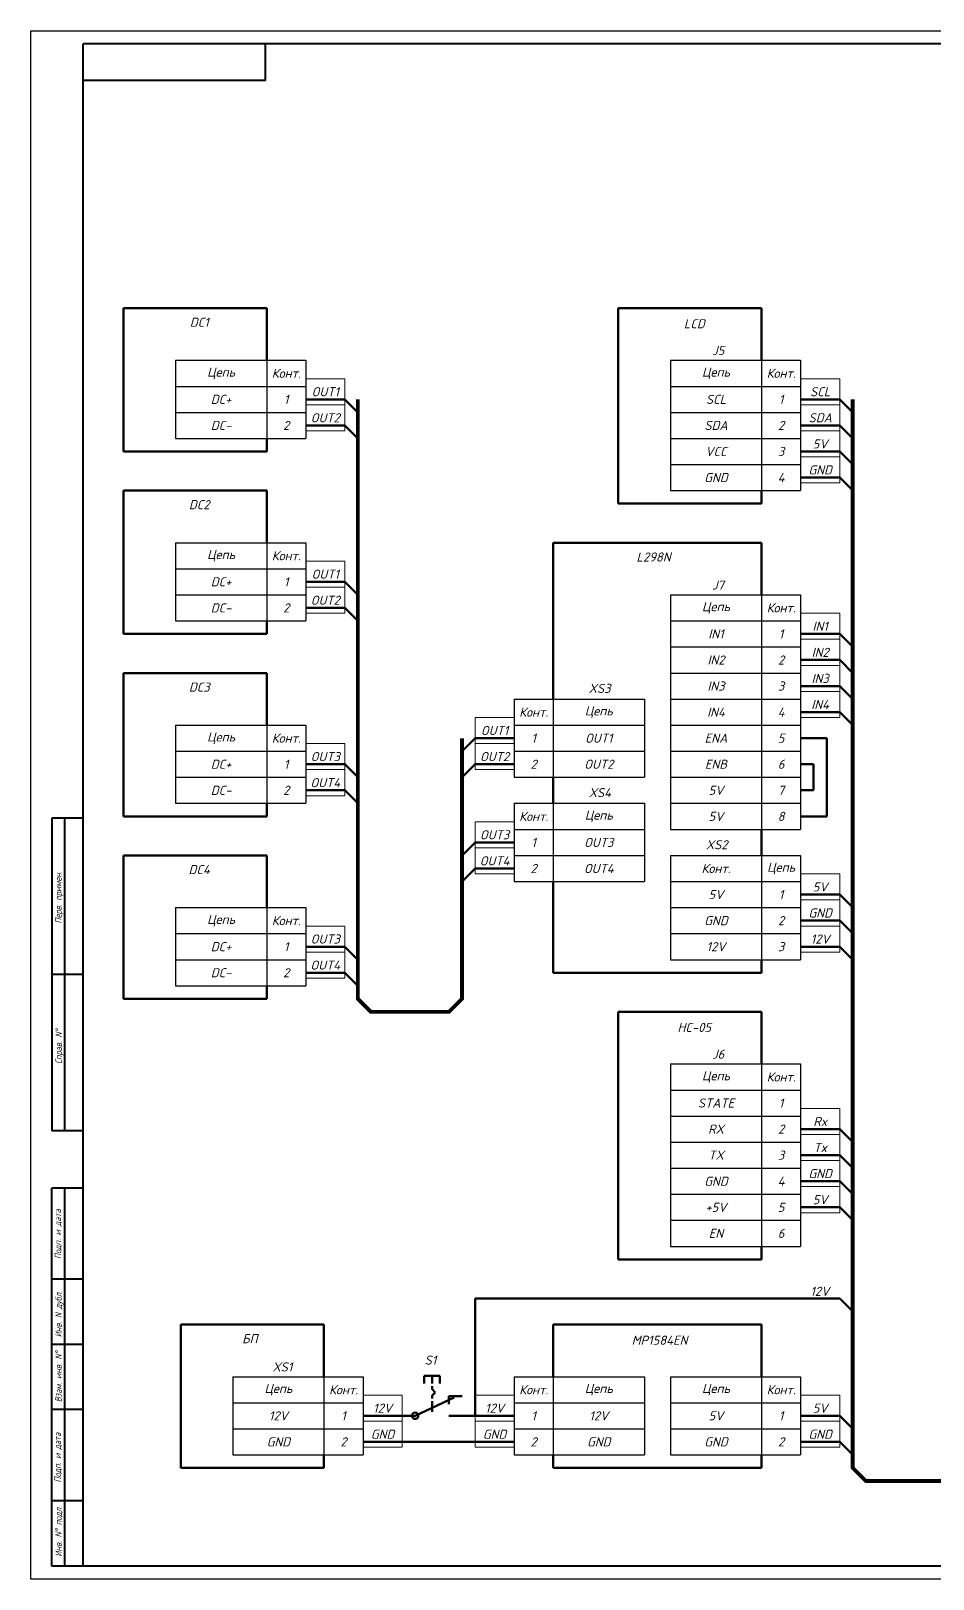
# Model space of a CAD drawing. Header units: inches. Extents: x 0 to 841, y 0 to 594.
# Drawn here: x 0 to 346, y 0 to 594 of the extents above; entities that cross this region are included whole.
import ezdxf

# ---------------------------------------------------------------- set-up
doc = ezdxf.new("R2010")
doc.units = ezdxf.units.IN
doc.header["$MEASUREMENT"] = 0
doc.layers.add('KONTUR', color=7, linetype='Continuous')
doc.layers.add('Основная', color=7, linetype='Continuous', lineweight=40)
doc.layers.add('текст', color=7, linetype='Continuous', lineweight=30)
doc.styles.add('kursiv', font='isocpeui.ttf', dxfattribs={"height": 3.5})
doc.styles.add('стиль1', font='romans.shx', dxfattribs={"width": 0.75, "oblique": 15, "height": 3.5})

# ---------------------------------------------------------------- blocks, each defined once
blk = doc.blocks.new('*T5')
at = {"color": 0, "linetype": 'ByBlock', "lineweight": -2, "transparency": 16777216}
for p, q in [((0, 0), (50, 0)), ((0, 0), (0, -90)), ((35, 0), (35, -90)), ((50, 0), (50, -90)), ((0, -10), (50, -10)), ((0, -20), (50, -20)), ((0, -30), (50, -30)), ((0, -40), (50, -40)), ((0, -50), (50, -50)), ((0, -60), (50, -60)), ((0, -70), (50, -70)), ((0, -80), (50, -80)), ((0, -90), (50, -90))]:
    blk.add_line(p, q, dxfattribs=at)
at = {"color": 0, "lineweight": 50, "transparency": 16777216, "char_height": 3.5, "attachment_point": 5, "style": 'kursiv'}
for s, insert, width in [('{\\fISOCPEUR|b0|i1|c204|p34;Цепь}', (17.5, -5), 33), ('{\\fISOCPEUR|b0|i1|c204|p34;Конт.}', (42.5, -5), 13), ('IN1', (17.5, -15), 33), ('1', (42.5, -15), 13), ('IN2', (17.5, -25), 33), ('2', (42.5, -25), 13), ('IN3', (17.5, -35), 33), ('3', (42.5, -35), 13), ('IN4', (17.5, -45), 33), ('4', (42.5, -45), 13), ('ENA', (17.5, -55), 33), ('5', (42.5, -55), 13), ('ENB', (17.5, -65), 33), ('6', (42.5, -65), 13), ('5V', (17.5, -75), 33), ('7', (42.5, -75), 13), ('5V', (17.5, -85), 33), ('8', (42.5, -85), 13)]:
    blk.add_mtext(s, dxfattribs=dict(at, insert=insert, width=width))
blk = doc.blocks.new('*T6')
at = {"color": 0, "linetype": 'ByBlock', "lineweight": -2, "transparency": 16777216}
for p, q in [((0, 0), (50, 0)), ((0, 0), (0, -40)), ((35, 0), (35, -40)), ((50, 0), (50, -40)), ((0, -10), (50, -10)), ((0, -20), (50, -20)), ((0, -30), (50, -30)), ((0, -40), (50, -40))]:
    blk.add_line(p, q, dxfattribs=at)
at = {"color": 0, "lineweight": 50, "transparency": 16777216, "char_height": 3.5, "attachment_point": 5, "style": 'kursiv'}
for s, insert, width in [('{\\fISOCPEUR|b0|i1|c204|p34;Конт.}', (17.5, -5), 33), ('{\\fISOCPEUR|b0|i1|c204|p34;Цепь}', (42.5, -5), 13), ('5V', (17.5, -15), 33), ('1', (42.5, -15), 13), ('GND', (17.5, -25), 33), ('2', (42.5, -25), 13), ('12V', (17.5, -35), 33), ('3', (42.5, -35), 13)]:
    blk.add_mtext(s, dxfattribs=dict(at, insert=insert, width=width))
blk = doc.blocks.new('*T7')
at = {"color": 0, "linetype": 'ByBlock', "lineweight": -2, "transparency": 16777216}
for p, q in [((0, 0), (50, 0)), ((0, 0), (0, -50)), ((35, 0), (35, -50)), ((50, 0), (50, -50)), ((0, -10), (50, -10)), ((0, -20), (50, -20)), ((0, -30), (50, -30)), ((0, -40), (50, -40)), ((0, -50), (50, -50))]:
    blk.add_line(p, q, dxfattribs=at)
at = {"color": 0, "lineweight": 50, "transparency": 16777216, "char_height": 3.5, "attachment_point": 5, "style": 'kursiv'}
for s, insert, width in [('{\\fISOCPEUR|b0|i1|c204|p34;Цепь}', (17.5, -5), 33), ('{\\fISOCPEUR|b0|i1|c204|p34;Конт.}', (42.5, -5), 13), ('SCL', (17.5, -15), 33), ('1', (42.5, -15), 13), ('SDA', (17.5, -25), 33), ('2', (42.5, -25), 13), ('VCC', (17.5, -35), 33), ('3', (42.5, -35), 13), ('GND', (17.5, -45), 33), ('4', (42.5, -45), 13)]:
    blk.add_mtext(s, dxfattribs=dict(at, insert=insert, width=width))
blk = doc.blocks.new('*T8')
at = {"color": 0, "linetype": 'ByBlock', "lineweight": -2, "transparency": 16777216}
for p, q in [((0, 0), (50, 0)), ((0, 0), (0, -30)), ((15, 0), (15, -30)), ((50, 0), (50, -30)), ((0, -10), (50, -10)), ((0, -20), (50, -20)), ((0, -30), (50, -30))]:
    blk.add_line(p, q, dxfattribs=at)
at = {"color": 0, "lineweight": 50, "transparency": 16777216, "char_height": 3.5, "attachment_point": 5, "style": 'kursiv'}
for s, insert, width in [('{\\fISOCPEUR|b0|i1|c204|p34;Конт.}', (7.5, -5), 13), ('{\\fISOCPEUR|b0|i1|c204|p34;Цепь}', (32.5, -5), 33), ('1', (7.5, -15), 13), ('OUT1', (32.5, -15), 33), ('{\\fISOCPEUR|b0|i1|c204|p34;2}', (7.5, -25), 13), ('OUT2', (32.5, -25), 33)]:
    blk.add_mtext(s, dxfattribs=dict(at, insert=insert, width=width))
blk = doc.blocks.new('*T9')
at = {"color": 0, "linetype": 'ByBlock', "lineweight": -2, "transparency": 16777216}
for p, q in [((0, 0), (50, 0)), ((0, 0), (0, -30)), ((35, 0), (35, -30)), ((50, 0), (50, -30)), ((0, -10), (50, -10)), ((0, -20), (50, -20)), ((0, -30), (50, -30))]:
    blk.add_line(p, q, dxfattribs=at)
at = {"color": 0, "lineweight": 50, "transparency": 16777216, "char_height": 3.5, "attachment_point": 5, "style": 'kursiv'}
for s, insert, width in [('{\\fISOCPEUR|b0|i1|c204|p34;Цепь}', (17.5, -5), 33), ('{\\fISOCPEUR|b0|i1|c204|p34;Конт.}', (42.5, -5), 13), ('DC+', (17.5, -15), 33), ('1', (42.5, -15), 13), ('DC-', (17.5, -25), 33), ('2', (42.5, -25), 13)]:
    blk.add_mtext(s, dxfattribs=dict(at, insert=insert, width=width))
blk = doc.blocks.new('*T10')
at = {"layer": 'Defpoints', "color": 8, "linetype": 'ByBlock', "lineweight": 0, "transparency": 16777216}
for p, q in [((0, 0), (15, 0)), ((0, 0), (0, -20)), ((15, 0), (15, -20)), ((0, -10), (15, -10)), ((0, -20), (15, -20))]:
    blk.add_line(p, q, dxfattribs=at)
at = {"color": 0, "transparency": 16777216, "char_height": 3.5, "width": 13, "attachment_point": 5, "style": 'kursiv'}
for s, insert in [('OUT3', (7.5, -5)), ('OUT4', (7.5, -15))]:
    blk.add_mtext(s, dxfattribs=dict(at, insert=insert))
blk = doc.blocks.new('*T11')
at = {"layer": 'Defpoints', "color": 8, "linetype": 'ByBlock', "lineweight": 0, "transparency": 16777216}
for p, q in [((0, 0), (15, 0)), ((0, 0), (0, -20)), ((15, 0), (15, -20)), ((0, -10), (15, -10)), ((0, -20), (15, -20))]:
    blk.add_line(p, q, dxfattribs=at)
at = {"color": 0, "transparency": 16777216, "char_height": 3.5, "width": 13, "attachment_point": 5, "style": 'kursiv'}
for s, insert in [('OUT3', (7.5, -5)), ('OUT4', (7.5, -15))]:
    blk.add_mtext(s, dxfattribs=dict(at, insert=insert))
blk = doc.blocks.new('*T12')
at = {"layer": 'Defpoints', "color": 8, "linetype": 'ByBlock', "lineweight": 0, "transparency": 16777216}
for p, q in [((0, 0), (15, 0)), ((0, 0), (0, -20)), ((15, 0), (15, -20)), ((0, -10), (15, -10)), ((0, -20), (15, -20))]:
    blk.add_line(p, q, dxfattribs=at)
at = {"color": 0, "transparency": 16777216, "char_height": 3.5, "width": 13, "attachment_point": 5, "style": 'kursiv'}
for s, insert in [('OUT1', (7.5, -5)), ('OUT2', (7.5, -15))]:
    blk.add_mtext(s, dxfattribs=dict(at, insert=insert))
blk = doc.blocks.new('*T14')
at = {"layer": 'Defpoints', "color": 8, "linetype": 'ByBlock', "lineweight": 0, "transparency": 16777216}
for p, q in [((0, 0), (15, 0)), ((0, 0), (0, -40)), ((15, 0), (15, -40)), ((0, -10), (15, -10)), ((0, -20), (15, -20)), ((0, -30), (15, -30)), ((0, -40), (15, -40))]:
    blk.add_line(p, q, dxfattribs=at)
at = {"color": 0, "lineweight": 50, "transparency": 16777216, "char_height": 3.5, "width": 13, "attachment_point": 5, "style": 'kursiv'}
for s, insert in [('IN1', (7.5, -5)), ('IN2', (7.5, -15)), ('IN3', (7.5, -25)), ('IN4', (7.5, -35))]:
    blk.add_mtext(s, dxfattribs=dict(at, insert=insert))
blk = doc.blocks.new('*T15')
at = {"layer": 'Defpoints', "color": 8, "linetype": 'ByBlock', "lineweight": 0, "transparency": 16777216}
for p, q in [((0, 0), (15, 0)), ((0, 0), (0, -30)), ((15, 0), (15, -30)), ((0, -10), (15, -10)), ((0, -20), (15, -20)), ((0, -30), (15, -30))]:
    blk.add_line(p, q, dxfattribs=at)
at = {"color": 0, "lineweight": 50, "transparency": 16777216, "char_height": 3.5, "width": 13, "attachment_point": 5, "style": 'kursiv'}
for s, insert in [('5V', (7.5, -5)), ('GND', (7.5, -15)), ('12V', (7.5, -25))]:
    blk.add_mtext(s, dxfattribs=dict(at, insert=insert))
blk = doc.blocks.new('*T18')
at = {"layer": 'Defpoints', "color": 8, "linetype": 'ByBlock', "lineweight": 0, "transparency": 16777216}
for p, q in [((0, 0), (15, 0)), ((0, 0), (0, -40)), ((15, 0), (15, -40)), ((0, -10), (15, -10)), ((0, -20), (15, -20)), ((0, -30), (15, -30)), ((0, -40), (15, -40))]:
    blk.add_line(p, q, dxfattribs=at)
at = {"color": 0, "lineweight": 50, "transparency": 16777216, "char_height": 3.5, "width": 13, "attachment_point": 5, "style": 'kursiv'}
for s, insert in [('SCL', (7.5, -5)), ('SDA', (7.5, -15)), ('5V', (7.5, -25)), ('GND', (7.5, -35))]:
    blk.add_mtext(s, dxfattribs=dict(at, insert=insert))
blk = doc.blocks.new('*T26')
at = {"color": 0, "linetype": 'ByBlock', "lineweight": -2, "transparency": 16777216}
for p, q in [((0, 0), (50, 0)), ((0, 0), (0, -30)), ((35, 0), (35, -30)), ((50, 0), (50, -30)), ((0, -10), (50, -10)), ((0, -20), (50, -20)), ((0, -30), (50, -30))]:
    blk.add_line(p, q, dxfattribs=at)
at = {"color": 0, "lineweight": 50, "transparency": 16777216, "char_height": 3.5, "attachment_point": 5, "style": 'kursiv'}
for s, insert, width in [('{\\fISOCPEUR|b0|i1|c204|p34;Цепь}', (17.5, -5), 33), ('{\\fISOCPEUR|b0|i1|c204|p34;Конт.}', (42.5, -5), 13), ('DC+', (17.5, -15), 33), ('1', (42.5, -15), 13), ('DC-', (17.5, -25), 33), ('2', (42.5, -25), 13)]:
    blk.add_mtext(s, dxfattribs=dict(at, insert=insert, width=width))
blk = doc.blocks.new('*T27')
at = {"color": 0, "linetype": 'ByBlock', "lineweight": -2, "transparency": 16777216}
for p, q in [((0, 0), (50, 0)), ((0, 0), (0, -30)), ((15, 0), (15, -30)), ((50, 0), (50, -30)), ((0, -10), (50, -10)), ((0, -20), (50, -20)), ((0, -30), (50, -30))]:
    blk.add_line(p, q, dxfattribs=at)
at = {"color": 0, "lineweight": 50, "transparency": 16777216, "char_height": 3.5, "attachment_point": 5, "style": 'kursiv'}
for s, insert, width in [('{\\fISOCPEUR|b0|i1|c204|p34;Конт.}', (7.5, -5), 13), ('{\\fISOCPEUR|b0|i1|c204|p34;Цепь}', (32.5, -5), 33), ('1', (7.5, -15), 13), ('OUT3', (32.5, -15), 33), ('{\\fISOCPEUR|b0|i1|c204|p34;2}', (7.5, -25), 13), ('OUT4', (32.5, -25), 33)]:
    blk.add_mtext(s, dxfattribs=dict(at, insert=insert, width=width))
blk = doc.blocks.new('*T28')
at = {"layer": 'Defpoints', "color": 8, "linetype": 'ByBlock', "lineweight": 0, "transparency": 16777216}
for p, q in [((0, 0), (15, 0)), ((0, 0), (0, -20)), ((15, 0), (15, -20)), ((0, -10), (15, -10)), ((0, -20), (15, -20))]:
    blk.add_line(p, q, dxfattribs=at)
at = {"color": 0, "transparency": 16777216, "char_height": 3.5, "width": 13, "attachment_point": 5, "style": 'kursiv'}
for s, insert in [('OUT3', (7.5, -5)), ('OUT4', (7.5, -15))]:
    blk.add_mtext(s, dxfattribs=dict(at, insert=insert))
blk = doc.blocks.new('*T96')
at = {"color": 0, "linetype": 'ByBlock', "lineweight": -2, "transparency": 16777216}
for p, q in [((0, 0), (50, 0)), ((0, 0), (0, -70)), ((35, 0), (35, -70)), ((50, 0), (50, -70)), ((0, -10), (50, -10)), ((0, -20), (50, -20)), ((0, -30), (50, -30)), ((0, -40), (50, -40)), ((0, -50), (50, -50)), ((0, -60), (50, -60)), ((0, -70), (50, -70))]:
    blk.add_line(p, q, dxfattribs=at)
at = {"color": 0, "lineweight": 50, "transparency": 16777216, "char_height": 3.5, "attachment_point": 5, "style": 'kursiv'}
for s, insert, width in [('{\\fISOCPEUR|b0|i1|c204|p34;Цепь}', (17.5, -5), 33), ('{\\fISOCPEUR|b0|i1|c204|p34;Конт.}', (42.5, -5), 13), ('STATE', (17.5, -15), 33), ('1', (42.5, -15), 13), ('RX', (17.5, -25), 33), ('2', (42.5, -25), 13), ('TX', (17.5, -35), 33), ('3', (42.5, -35), 13), ('GND', (17.5, -45), 33), ('4', (42.5, -45), 13), ('+5V', (17.5, -55), 33), ('5', (42.5, -55), 13), ('EN', (17.5, -65), 33), ('6', (42.5, -65), 13)]:
    blk.add_mtext(s, dxfattribs=dict(at, insert=insert, width=width))
blk = doc.blocks.new('*T95')
at = {"layer": 'Defpoints', "color": 8, "linetype": 'ByBlock', "lineweight": 0, "transparency": 16777216}
for p, q in [((0, 0), (15, 0)), ((0, 0), (0, -40)), ((15, 0), (15, -40)), ((0, -10), (15, -10)), ((0, -20), (15, -20)), ((0, -30), (15, -30)), ((0, -40), (15, -40))]:
    blk.add_line(p, q, dxfattribs=at)
at = {"color": 0, "lineweight": 50, "transparency": 16777216, "char_height": 3.5, "width": 13, "attachment_point": 5, "style": 'kursiv'}
for s, insert in [('Rx', (7.5, -5)), ('Tx', (7.5, -15)), ('GND', (7.5, -25)), ('5V', (7.5, -35))]:
    blk.add_mtext(s, dxfattribs=dict(at, insert=insert))
blk = doc.blocks.new('*T99')
at = {"color": 0, "linetype": 'ByBlock', "lineweight": -2, "transparency": 16777216}
for p, q in [((0, 0), (50, 0)), ((0, 0), (0, -30)), ((35, 0), (35, -30)), ((50, 0), (50, -30)), ((0, -10), (50, -10)), ((0, -20), (50, -20)), ((0, -30), (50, -30))]:
    blk.add_line(p, q, dxfattribs=at)
at = {"color": 0, "lineweight": 50, "transparency": 16777216, "char_height": 3.5, "attachment_point": 5, "style": 'kursiv'}
for s, insert, width in [('{\\fISOCPEUR|b0|i1|c204|p34;Цепь}', (17.5, -5), 33), ('{\\fISOCPEUR|b0|i1|c204|p34;Конт.}', (42.5, -5), 13), ('{\\fISOCPEUR|b0|i1|c204|p34;12}V', (17.5, -15), 33), ('1', (42.5, -15), 13), ('GND', (17.5, -25), 33), ('2', (42.5, -25), 13)]:
    blk.add_mtext(s, dxfattribs=dict(at, insert=insert, width=width))
blk = doc.blocks.new('*T100')
at = {"layer": 'Defpoints', "color": 8, "linetype": 'ByBlock', "lineweight": 0, "transparency": 16777216}
for p, q in [((0, 0), (15, 0)), ((0, 0), (0, -20)), ((15, 0), (15, -20)), ((0, -10), (15, -10)), ((0, -20), (15, -20))]:
    blk.add_line(p, q, dxfattribs=at)
at = {"color": 0, "lineweight": 50, "transparency": 16777216, "char_height": 3.5, "width": 13, "attachment_point": 5, "style": 'kursiv'}
for s, insert in [('12V', (7.5, -5)), ('GND', (7.5, -15))]:
    blk.add_mtext(s, dxfattribs=dict(at, insert=insert))
blk = doc.blocks.new('*T101')
at = {"color": 0, "linetype": 'ByBlock', "lineweight": -2, "transparency": 16777216}
for p, q in [((0, 0), (50, 0)), ((0, 0), (0, -30)), ((35, 0), (35, -30)), ((50, 0), (50, -30)), ((0, -10), (50, -10)), ((0, -20), (50, -20)), ((0, -30), (50, -30))]:
    blk.add_line(p, q, dxfattribs=at)
at = {"color": 0, "lineweight": 50, "transparency": 16777216, "char_height": 3.5, "attachment_point": 5, "style": 'kursiv'}
for s, insert, width in [('{\\fISOCPEUR|b0|i1|c204|p34;Цепь}', (17.5, -5), 33), ('{\\fISOCPEUR|b0|i1|c204|p34;Конт.}', (42.5, -5), 13), ('5V', (17.5, -15), 33), ('1', (42.5, -15), 13), ('GND', (17.5, -25), 33), ('2', (42.5, -25), 13)]:
    blk.add_mtext(s, dxfattribs=dict(at, insert=insert, width=width))
blk = doc.blocks.new('*T102')
at = {"layer": 'Defpoints', "color": 8, "linetype": 'ByBlock', "lineweight": 0, "transparency": 16777216}
for p, q in [((0, 0), (15, 0)), ((0, 0), (0, -20)), ((15, 0), (15, -20)), ((0, -10), (15, -10)), ((0, -20), (15, -20))]:
    blk.add_line(p, q, dxfattribs=at)
at = {"color": 0, "lineweight": 50, "transparency": 16777216, "char_height": 3.5, "width": 13, "attachment_point": 5, "style": 'kursiv'}
for s, insert in [('5V', (7.5, -5)), ('GND', (7.5, -15))]:
    blk.add_mtext(s, dxfattribs=dict(at, insert=insert))
blk = doc.blocks.new('*T103')
at = {"color": 0, "linetype": 'ByBlock', "lineweight": -2, "transparency": 16777216}
for p, q in [((0, 0), (50, 0)), ((0, 0), (0, -30)), ((15, 0), (15, -30)), ((50, 0), (50, -30)), ((0, -10), (50, -10)), ((0, -20), (50, -20)), ((0, -30), (50, -30))]:
    blk.add_line(p, q, dxfattribs=at)
at = {"color": 0, "lineweight": 50, "transparency": 16777216, "char_height": 3.5, "attachment_point": 5, "style": 'kursiv'}
for s, insert, width in [('{\\fISOCPEUR|b0|i1|c204|p34;Конт.}', (7.5, -5), 13), ('{\\fISOCPEUR|b0|i1|c204|p34;Цепь}', (32.5, -5), 33), ('1', (7.5, -15), 13), ('12V', (32.5, -15), 33), ('{\\fISOCPEUR|b0|i1|c204|p34;2}', (7.5, -25), 13), ('GND', (32.5, -25), 33)]:
    blk.add_mtext(s, dxfattribs=dict(at, insert=insert, width=width))
blk = doc.blocks.new('*T104')
at = {"layer": 'Defpoints', "color": 8, "linetype": 'ByBlock', "lineweight": 0, "transparency": 16777216}
for p, q in [((0, 0), (15, 0)), ((0, 0), (0, -20)), ((15, 0), (15, -20)), ((0, -10), (15, -10)), ((0, -20), (15, -20))]:
    blk.add_line(p, q, dxfattribs=at)
at = {"color": 0, "transparency": 16777216, "char_height": 3.5, "width": 13, "attachment_point": 5, "style": 'kursiv'}
for s, insert in [('12V', (7.5, -5)), ('GND', (7.5, -15))]:
    blk.add_mtext(s, dxfattribs=dict(at, insert=insert))
blk = doc.blocks.new('*T106')
at = {"color": 0, "linetype": 'ByBlock', "lineweight": -2, "transparency": 16777216}
for p, q in [((0, 0), (50, 0)), ((0, 0), (0, -30)), ((35, 0), (35, -30)), ((50, 0), (50, -30)), ((0, -10), (50, -10)), ((0, -20), (50, -20)), ((0, -30), (50, -30))]:
    blk.add_line(p, q, dxfattribs=at)
at = {"color": 0, "lineweight": 50, "transparency": 16777216, "char_height": 3.5, "attachment_point": 5, "style": 'kursiv'}
for s, insert, width in [('{\\fISOCPEUR|b0|i1|c204|p34;Цепь}', (17.5, -5), 33), ('{\\fISOCPEUR|b0|i1|c204|p34;Конт.}', (42.5, -5), 13), ('DC+', (17.5, -15), 33), ('1', (42.5, -15), 13), ('DC-', (17.5, -25), 33), ('2', (42.5, -25), 13)]:
    blk.add_mtext(s, dxfattribs=dict(at, insert=insert, width=width))
blk = doc.blocks.new('*T108')
at = {"layer": 'Defpoints', "color": 8, "linetype": 'ByBlock', "lineweight": 0, "transparency": 16777216}
for p, q in [((0, 0), (15, 0)), ((0, 0), (0, -20)), ((15, 0), (15, -20)), ((0, -10), (15, -10)), ((0, -20), (15, -20))]:
    blk.add_line(p, q, dxfattribs=at)
at = {"color": 0, "transparency": 16777216, "char_height": 3.5, "width": 13, "attachment_point": 5, "style": 'kursiv'}
for s, insert in [('OUT1', (7.5, -5)), ('OUT2', (7.5, -15))]:
    blk.add_mtext(s, dxfattribs=dict(at, insert=insert))
blk = doc.blocks.new('*T107')
at = {"layer": 'Defpoints', "color": 8, "linetype": 'ByBlock', "lineweight": 0, "transparency": 16777216}
for p, q in [((0, 0), (15, 0)), ((0, 0), (0, -20)), ((15, 0), (15, -20)), ((0, -10), (15, -10)), ((0, -20), (15, -20))]:
    blk.add_line(p, q, dxfattribs=at)
at = {"color": 0, "transparency": 16777216, "char_height": 3.5, "width": 13, "attachment_point": 5, "style": 'kursiv'}
for s, insert in [('OUT1', (7.5, -5)), ('OUT2', (7.5, -15))]:
    blk.add_mtext(s, dxfattribs=dict(at, insert=insert))
blk = doc.blocks.new('*T105')
at = {"color": 0, "linetype": 'ByBlock', "lineweight": -2, "transparency": 16777216}
for p, q in [((0, 0), (50, 0)), ((0, 0), (0, -30)), ((35, 0), (35, -30)), ((50, 0), (50, -30)), ((0, -10), (50, -10)), ((0, -20), (50, -20)), ((0, -30), (50, -30))]:
    blk.add_line(p, q, dxfattribs=at)
at = {"color": 0, "lineweight": 50, "transparency": 16777216, "char_height": 3.5, "attachment_point": 5, "style": 'kursiv'}
for s, insert, width in [('{\\fISOCPEUR|b0|i1|c204|p34;Цепь}', (17.5, -5), 33), ('{\\fISOCPEUR|b0|i1|c204|p34;Конт.}', (42.5, -5), 13), ('DC+', (17.5, -15), 33), ('1', (42.5, -15), 13), ('DC-', (17.5, -25), 33), ('2', (42.5, -25), 13)]:
    blk.add_mtext(s, dxfattribs=dict(at, insert=insert, width=width))

msp = doc.modelspace()

# ---------------------------------------------------------------- linework, layer by layer
at = {"lineweight": 50}
for p, q in [((35.5, 432.64), (35.5, 487.64)), ((35.5, 487.64), (90.5, 487.64)), ((90.5, 487.64), (90.5, 467.64)), ((225.5, 412.64), (225.5, 487.64)), ((225.5, 487.64), (280.5, 487.64)), ((280.5, 487.64), (280.5, 467.64)), ((105.5, 452.64), (120.5, 452.64)), ((125.5, 447.64), (120.5, 452.64)), ((295.5, 452.64), (310.5, 452.64)), ((315.5, 447.64), (310.5, 452.64)), ((105.5, 442.64), (120.5, 442.64)), ((125.5, 437.64), (120.5, 442.64)), ((295.5, 442.64), (310.5, 442.64)), ((315.5, 437.64), (310.5, 442.64)), ((90.5, 437.64), (90.5, 432.64)), ((90.5, 432.64), (35.5, 432.64)), ((295.5, 432.64), (310.5, 432.64)), ((315.5, 427.64), (310.5, 432.64)), ((295.5, 422.64), (310.5, 422.64)), ((315.5, 417.64), (310.5, 422.64)), ((35.5, 362.64), (35.5, 417.64)), ((35.5, 417.64), (90.5, 417.64)), ((90.5, 417.64), (90.5, 397.64)), ((280.5, 417.64), (280.5, 412.64)), ((280.5, 412.64), (225.5, 412.64)), ((280.5, 397.64), (200.5, 397.64)), ((200.5, 397.64), (200.5, 337.64)), ((280.5, 377.64), (280.5, 397.64)), ((105.5, 382.64), (120.5, 382.64)), ((125.5, 377.64), (120.5, 382.64)), ((105.5, 372.64), (120.5, 372.64)), ((125.5, 367.64), (120.5, 372.64)), ((90.5, 362.64), (35.5, 362.64)), ((90.5, 367.64), (90.5, 362.64)), ((295.5, 362.64), (310.5, 362.64)), ((315.5, 357.64), (310.5, 362.64)), ((295.5, 352.64), (310.5, 352.64)), ((315.5, 347.64), (310.5, 352.64)), ((35.5, 292.64), (35.5, 347.64)), ((35.5, 347.64), (90.5, 347.64)), ((90.5, 347.64), (90.5, 327.64)), ((295.5, 342.64), (310.5, 342.64)), ((315.5, 337.64), (310.5, 342.64)), ((295.5, 332.64), (310.5, 332.64)), ((315.5, 327.64), (310.5, 332.64)), ((165.5, 317.64), (170.5, 322.64)), ((185.5, 322.64), (170.5, 322.64)), ((295.5, 322.64), (305.5, 322.64)), ((305.5, 322.64), (305.5, 292.64)), ((105.5, 312.64), (120.5, 312.64)), ((125.5, 307.64), (120.5, 312.64)), ((165.5, 307.64), (170.5, 312.64)), ((185.5, 312.64), (170.5, 312.64)), ((295.5, 312.64), (300.5, 312.64)), ((300.5, 312.64), (300.5, 302.64)), ((200.5, 307.64), (200.5, 297.64)), ((90.5, 297.64), (90.5, 292.64)), ((105.5, 302.64), (120.5, 302.64)), ((125.5, 297.64), (120.5, 302.64)), ((300.5, 302.64), (295.5, 302.64)), ((90.5, 292.64), (35.5, 292.64)), ((305.5, 292.64), (295.5, 292.64)), ((280.5, 277.64), (280.5, 287.64)), ((165.5, 277.64), (170.5, 282.64)), ((185.5, 282.64), (170.5, 282.64)), ((35.5, 222.64), (35.5, 277.64)), ((35.5, 277.64), (90.5, 277.64)), ((90.5, 277.64), (90.5, 257.64)), ((165.5, 267.64), (170.5, 272.64)), ((185.5, 272.64), (170.5, 272.64)), ((200.5, 267.64), (200.5, 232.64)), ((295.5, 262.64), (310.5, 262.64)), ((315.5, 257.64), (310.5, 262.64)), ((295.5, 252.64), (310.5, 252.64)), ((315.5, 247.64), (310.5, 252.64)), ((105.5, 242.64), (120.5, 242.64)), ((125.5, 237.64), (120.5, 242.64)), ((280.5, 237.64), (280.5, 232.64)), ((295.5, 242.64), (310.5, 242.64)), ((315.5, 237.64), (310.5, 242.64)), ((105.5, 232.64), (120.5, 232.64)), ((125.5, 227.64), (120.5, 232.64)), ((280.5, 232.64), (200.5, 232.64)), ((90.5, 227.64), (90.5, 222.64)), ((90.5, 222.64), (35.5, 222.64)), ((225.5, 122.64), (225.5, 217.64)), ((225.5, 217.64), (280.5, 217.64)), ((280.5, 217.64), (280.5, 197.64)), ((295.5, 172.64), (310.5, 172.64)), ((315.5, 167.64), (310.5, 172.64)), ((295.5, 162.64), (310.5, 162.64)), ((315.5, 157.64), (310.5, 162.64)), ((295.5, 152.64), (310.5, 152.64)), ((315.5, 147.64), (310.5, 152.64)), ((295.5, 142.64), (310.5, 142.64)), ((315.5, 137.64), (310.5, 142.64)), ((280.5, 127.64), (280.5, 122.64)), ((280.5, 122.64), (225.5, 122.64)), ((170.5, 62.64), (170.5, 107.64)), ((170.5, 107.64), (310.5, 107.64)), ((315.5, 102.64), (310.5, 107.64)), ((57.5, 42.64), (57.5, 97.64)), ((57.5, 97.64), (112.5, 97.64)), ((112.5, 97.64), (112.5, 77.64)), ((200.5, 77.64), (200.5, 97.64)), ((200.5, 97.64), (280.5, 97.64)), ((280.5, 97.64), (280.5, 77.64)), ((151, 78.03), (157, 78.03)), ((151, 78.03), (151, 75.03)), ((154, 75.03), (154, 78.03)), ((157, 78.03), (157, 75.03)), ((154, 72.83), (154, 74.03)), ((154, 72.83), (155.2, 71.63)), ((155.2, 71.63), (154, 70.43)), ((162.5, 69.64), (147.5, 62.64)), ((154, 69.23), (154, 70.43)), ((154, 67.23), (154, 68.23)), ((154, 64.2), (154, 67.23)), ((160.5, 70.14), (160.5, 67.14)), ((160.5, 70.14), (165.5, 70.14)), ((127.5, 62.64), (142.5, 62.64)), ((142.5, 62.64), (147.5, 62.64)), ((170.5, 62.64), (160.5, 62.64)), ((185.5, 62.64), (170.5, 62.64)), ((295.5, 62.64), (310.5, 62.64)), ((315.5, 57.64), (310.5, 62.64)), ((112.5, 47.64), (112.5, 42.64)), ((127.5, 52.64), (142.5, 52.64)), ((170.5, 52.64), (142.5, 52.64)), ((185.5, 52.64), (170.5, 52.64)), ((200.5, 47.64), (200.5, 42.64)), ((280.5, 42.64), (280.5, 47.64)), ((295.5, 52.64), (310.5, 52.64)), ((315.5, 47.64), (310.5, 52.64)), ((57.5, 42.64), (112.5, 42.64)), ((200.5, 42.64), (280.5, 42.64))]:
    msp.add_line(p, q, dxfattribs=at)
at = {"const_width": 1.5}
for points in [[(125.5, 452.64), (125.5, 222.64), (130.5, 217.64), (160.5, 217.64), (165.5, 222.64), (165.5, 322.64)], [(315.5, 452.64), (315.5, 42.64), (320.5, 37.64), (350.5, 37.64), (355.5, 42.64), (355.5, 420.91)]]:
    msp.add_lwpolyline(points, dxfattribs=at)
at = {"lineweight": 50}
msp.add_circle((147.5, 62.64), 1.2, dxfattribs=at)
at = {"layer": 'KONTUR'}
for p, q in [((0, 0), (0, 594)), ((0, 594), (841, 594)), ((841, 0), (0, 0))]:
    msp.add_line(p, q, dxfattribs=at)
at = {"layer": 'Основная'}
for p, q in [((20, 45), (20, 589)), ((836, 589), (20, 589)), ((90, 575), (90, 589)), ((90, 575), (20, 575)), ((8, 292), (8, 172)), ((20, 292), (8, 292)), ((13, 172), (13, 292)), ((20, 232), (8, 232)), ((20, 172), (8, 172)), ((8, 5), (8, 150)), ((20, 150), (8, 150)), ((13, 5), (13, 150)), ((20, 115), (8, 115)), ((20, 90), (8, 90)), ((20, 65), (8, 65)), ((20, 5), (20, 45)), ((20, 30), (8, 30)), ((836, 5), (8, 5))]:
    msp.add_line(p, q, dxfattribs=at)

# ---------------------------------------------------------------- block references
for name, p in [('*T106', (55.5, 467.64)), ('*T7', (245.5, 467.64)), ('*T108', (105.5, 460.57)), ('*T18', (295.5, 460.57)), ('*T105', (55.5, 397.64)), ('*T107', (105.5, 390.57)), ('*T5', (245.5, 377.64)), ('*T14', (295.5, 370.57)), ('*T8', (185.5, 337.64)), ('*T9', (55.5, 327.64)), ('*T12', (170.5, 330.57)), ('*T10', (105.5, 320.57)), ('*T27', (185.5, 297.64)), ('*T28', (170.5, 290.57)), ('*T6', (245.5, 277.64)), ('*T15', (295.5, 270.57)), ('*T26', (55.5, 257.64)), ('*T11', (105.5, 250.57)), ('*T96', (245.5, 197.64)), ('*T95', (295.5, 180.57)), ('*T99', (77.5, 77.64)), ('*T103', (185.5, 77.64)), ('*T101', (245.5, 77.64)), ('*T100', (127.5, 70.57)), ('*T104', (170.5, 70.57)), ('*T102', (295.5, 70.57))]:
    msp.add_blockref(name, p)

# ---------------------------------------------------------------- texts
at = {"char_height": 3.5, "style": 'kursiv'}
for s, width, insert, attachment_point in [('\\pxqc;{\\fISOCPEUR|b1|i1|c0|p34;DC1}', 25.9454, (51.67, 483.99), 1), ('\\pxqc;{\\fISOCPEUR|b1|i1|c0|p34;LCD}', 29.458, (239.94, 483.39), 1), ('J5', 11.5124, (261.51, 473.14), 1), ('\\pxqc;{\\fISOCPEUR|b1|i1|c0|p34;DC2}', 25.8623, (51.67, 413.99), 1), ('{\\fISOCPEUR|b1|i1|c0|p34;L298N}', 14.4977, (232.46, 393.9), 1), ('J7', 11.5124, (261.51, 383.14), 1), ('\\pxqc;{\\fISOCPEUR|b1|i1|c0|p34;DC3}', 25.9454, (51.67, 343.99), 1), ('XS3', 11.2909, (214.13, 343.5), 1), ('XS4', 11.2909, (214.13, 303.5), 1), ('XS2', 11.2909, (259.13, 283.5), 1), ('\\pxqc;{\\fISOCPEUR|b1|i1|c0|p34;DC4}', 25.8623, (51.67, 273.99), 1), ('\\pxqc;{\\fISOCPEUR|b1|i1|c0|p34;HC-05}', 29.458, (239.94, 213.39), 1), ('J6', 11.5124, (261.51, 203.14), 1), ('12V', 10.8881, (299.2, 112.15), 1), ('\\pxqc;{\\fISOCPEUR|b1|i1|c204|p34;БП}', 31.6301, (99.86, 93.97), 3), ('\\pxqc;{\\fISOCPEUR|b1|i1|c0|p34;MP1584EN}', 29.458, (226.61, 93.39), 1), ('S1', 10.7179, (151.14, 85.74), 1), ('XS1', 11.2909, (100.38, 83.13), 3)]:
    msp.add_mtext_dynamic_manual_height_columns(s, width=width, gutter_width=17.5, heights=[0], dxfattribs=dict(at, insert=insert, attachment_point=attachment_point))
at = {"layer": 'текст', "style": 'стиль1', "oblique": 15, "width": 0.75}
for s, p in [('Перв. примен.', (11.75, 251.51)), ('Справ. N%%d', (11.91, 197.63)), ('Подп. и дата', (11.57, 122.77)), ('Инв. N дубл.', (11.82, 92.75)), ('Взам. инв. N%%d', (11.82, 67.82)), ('Подп. и дата', (11.52, 37.03)), ('Инв. N%%d подл.', (11.82, 8.57))]:
    msp.add_text(s, height=2.5, rotation=90, dxfattribs=at).set_placement(p)

doc.saveas('drawing.dxf')
